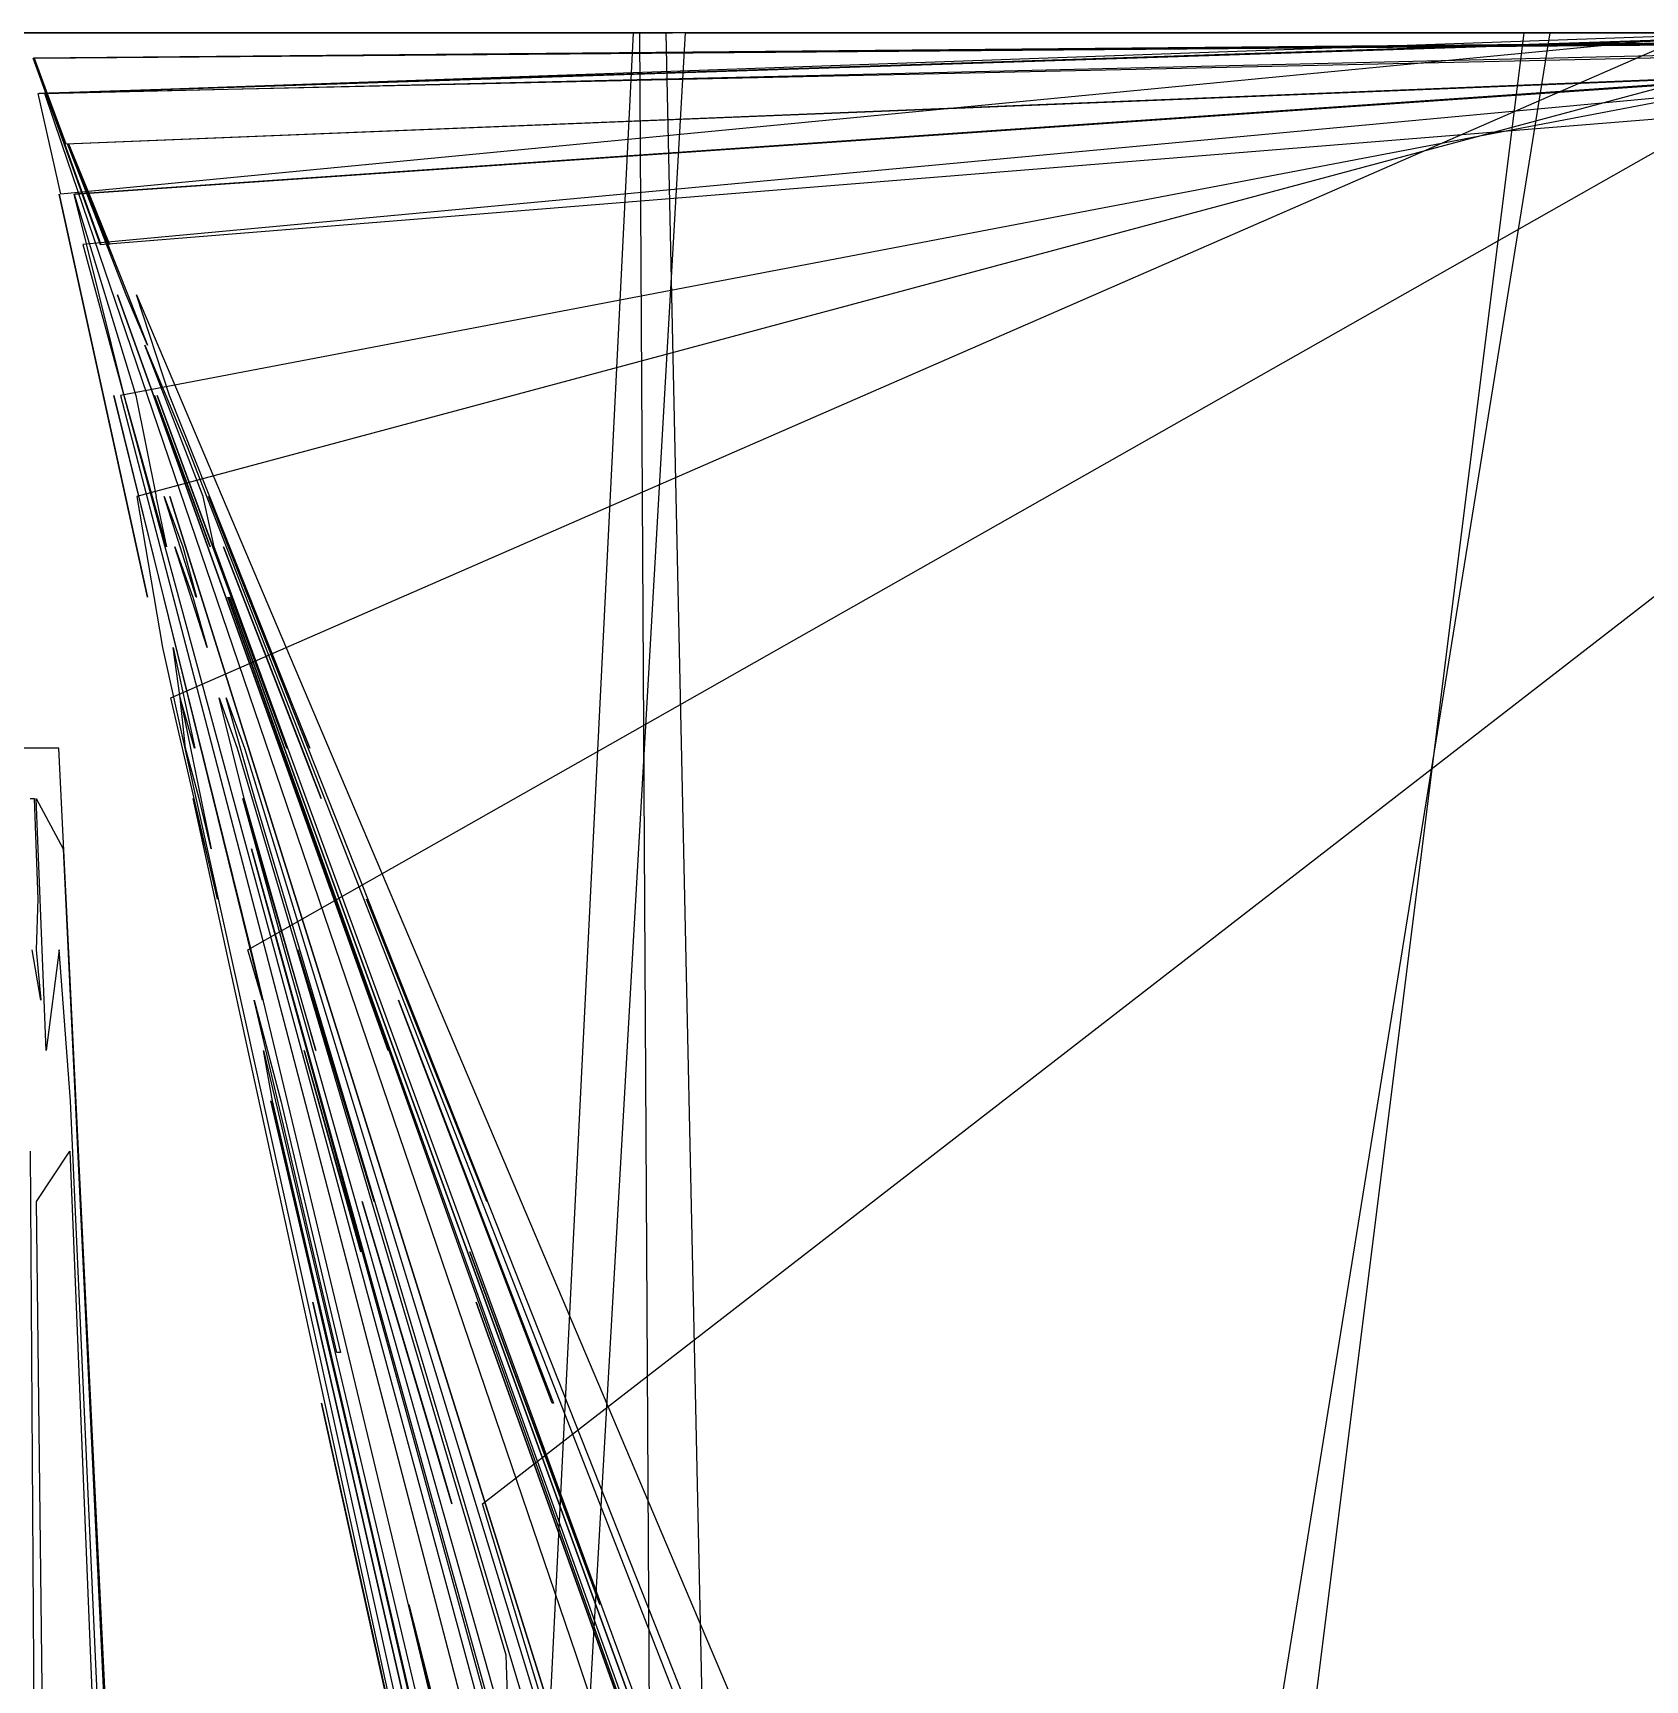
# Model space of a CAD drawing. Extents: x -7423 to 7380, y 2036 to 20000.
# Drawn here: x 6 to 1160, y 18821 to 20000 of the extents above; entities that cross this region are included whole.
import ezdxf

# ---------------------------------------------------------------- set-up
doc = ezdxf.new("R2010")
doc.units = 0

msp = doc.modelspace()

# ---------------------------------------------------------------- linework, layer by layer
for p, q in [((-342.1875, 20000, 1794.6429), (435.9375, 20000, 1785.7143)), ((150, 20000, 2767.8571), (-131.25, 20000, 2794.6429)), ((14.0625, 20000, 2901.7857), (-112.5, 20000, 2883.9286)), ((-89.0625, 20000, 2625), (28.125, 20000, 2616.0714)), ((393.75, 20000, 1848.2143), (-79.6875, 20000, 1848.2143)), ((18.75, 20000, 2455.3571), (-75, 20000, 2455.3571)), ((-75, 20000, 2455.3571), (23.4375, 20000, 2455.3571)), ((32.8125, 20000, 2375), (-70.3125, 20000, 2366.0714)), ((440.625, 20000, 1937.5), (-65.625, 20000, 1928.5714)), ((56.25, 20000, 2258.9286), (-60.9375, 20000, 2312.5)), ((-60.9375, 20000, 2312.5), (18.75, 20000, 2303.5714)), ((-60.9375, 20000, 2767.8571), (42.1875, 20000, 2750)), ((23.4375, 20000, 2455.3571), (-56.25, 20000, 2437.5)), ((-56.25, 20000, 2830.3571), (79.6875, 20000, 2830.3571)), ((225, 20000, 1821.4286), (-37.5, 20000, 1821.4286)), ((-37.5, 20000, 1821.4286), (220.3125, 20000, 1830.3571)), ((42.1875, 20000, 2705.3571), (-37.5, 20000, 2705.3571)), ((79.6875, 20000, 2830.3571), (-23.4375, 20000, 2857.1429)), ((-23.4375, 20000, 2857.1429), (173.4375, 20000, 2866.0714)), ((14.0625, 20000, 2678.5714), (-18.75, 20000, 2678.5714)), ((-14.0625, 20000, 2044.6429), (37.5, 20000, 2044.6429)), ((-14.0625, 20000, 2669.6429), (14.0625, 20000, 2678.5714)), ((-9.375, 20000, 2508.9286), (9.375, 20000, 2508.9286)), ((-4.6875, 20000, 1892.8571), (131.25, 20000, 1883.9286)), ((9.375, 20000, 2508.9286), (-4.6875, 20000, 2508.9286)), ((-4.6875, 20000, 2553.5714), (42.1875, 20000, 2571.4286)), ((65.625, 20000, 2125), (0, 20000, 2116.0714)), ((0, 20000, 2116.0714), (51.5625, 20000, 2125)), ((28.125, 20000, 2205.3571), (0, 20000, 2205.3571)), ((0, 20000, 2205.3571), (23.4375, 20000, 2214.2857)), ((0, 20000, 2437.5), (32.8125, 20000, 2383.9286)), ((42.1875, 20000, 2589.2857), (0, 20000, 2562.5)), ((9.375, 20000, 2642.8571), (4.6875, 20000, 2616.0714)), ((4.6875, 20000, 2705.3571), (9.375, 20000, 2696.4286)), ((2006.25, 20000, 1633.9286), (6.7188, 19982)), ((2109.375, 20000, 1642.8571), (7.0312, 19982)), ((2184.375, 20000, 1607.1429), (7.1406, 19982)), ((7.1406, 19982), (2132.8125, 20000, 1616.0714)), ((7.3281, 19982), (2226.5625, 20000, 1607.1429)), ((2226.5625, 20000, 1607.1429), (7.4375, 19982)), ((42.1875, 20000, 2544.6429), (9.375, 20000, 2544.6429)), ((9.375, 20000, 2544.6429), (42.1875, 20000, 2517.8571)), ((51.5625, 20000, 2616.0714), (9.375, 20000, 2633.9286)), ((9.375, 20000, 2633.9286), (37.5, 20000, 2642.8571)), ((37.5, 20000, 2642.8571), (9.375, 20000, 2642.8571)), ((9.375, 20000, 2696.4286), (42.1875, 20000, 2705.3571)), ((10.0285, 19956.7308), (1237.5, 20000, 1642.8571)), ((1331.25, 20000, 1910.7143), (10.7046, 19956.7308)), ((10.7046, 19956.7308), (1345.3125, 20000, 2017.8571)), ((51.5625, 20000, 2125), (14.0625, 20000, 2160.7143)), ((14.0625, 20000, 2160.7143), (37.5, 20000, 2196.4286)), ((173.4375, 20000, 2866.0714), (14.0625, 20000, 2901.7857)), ((14.7987, 19956.7308), (1846.875, 20000, 2142.8571)), ((1978.125, 20000, 1633.9286), (16.0382, 19956.7308)), ((18.75, 20000, 2008.9286), (89.0625, 20000, 2026.7857)), ((89.0625, 20000, 2026.7857), (18.75, 20000, 2017.8571)), ((18.75, 20000, 2017.8571), (18.75, 20000, 2008.9286)), ((18.75, 20000, 2303.5714), (18.75, 20000, 2330.3571)), ((18.75, 20000, 2330.3571), (75, 20000, 2294.6429)), ((42.1875, 20000, 2517.8571), (18.75, 20000, 2500)), ((18.75, 20000, 2500), (32.8125, 20000, 2491.0714)), ((32.8125, 20000, 2491.0714), (18.75, 20000, 2455.3571)), ((23.4375, 20000, 2214.2857), (28.125, 20000, 2205.3571)), ((1223.4375, 20000, 1633.9286), (26.3421, 19884.6154)), ((28.125, 20000, 2616.0714), (42.1875, 20000, 2589.2857)), ((29.4722, 19920.6731), (1992.1875, 20000, 1616.0714)), ((29.7476, 19920.6731), (2015.625, 20000, 1607.1429)), ((32.8125, 20000, 2383.9286), (32.8125, 20000, 2375)), ((56.25, 20000, 2375), (32.8125, 20000, 2375)), ((32.8125, 20000, 2375), (51.5625, 20000, 2383.9286)), ((42.1875, 20000, 2571.4286), (32.8125, 20000, 2616.0714)), ((32.8125, 20000, 2616.0714), (51.5625, 20000, 2616.0714)), ((1706.25, 20000, 2205.3571), (36.3582, 19884.6154)), ((36.3582, 19884.6154), (1715.625, 20000, 2250)), ((60.9375, 20000, 1892.8571), (37.5, 20000, 1892.8571)), ((37.5, 20000, 1892.8571), (121.875, 20000, 1901.7857)), ((37.5, 20000, 2044.6429), (42.1875, 20000, 2089.2857)), ((65.625, 20000, 2098.2143), (37.5, 20000, 2098.2143)), ((37.5, 20000, 2098.2143), (60.9375, 20000, 2107.1429)), ((37.5, 20000, 2196.4286), (75, 20000, 2169.6429)), ((60.9375, 20000, 2473.2143), (37.5, 20000, 2491.0714)), ((37.5, 20000, 2491.0714), (42.1875, 20000, 2544.6429)), ((70.3125, 20000, 2392.8571), (37.5, 20000, 2392.8571)), ((37.5, 20000, 2392.8571), (65.625, 20000, 2401.7857)), ((1668.75, 20000, 1607.1429), (42.0673, 19848.5577)), ((42.1875, 20000, 2089.2857), (84.375, 20000, 2071.4286)), ((42.1875, 20000, 2750), (60.9375, 20000, 2776.7857)), ((56.25, 20000, 2446.4286), (42.1875, 20000, 2464.2857)), ((42.1875, 20000, 2464.2857), (56.25, 20000, 2455.3571)), ((51.5625, 20000, 2383.9286), (56.25, 20000, 2375)), ((54.2931, 19848.5577), (1931.25, 20000, 1616.0714)), ((75, 20000, 2169.6429), (56.25, 20000, 2160.7143)), ((56.25, 20000, 2160.7143), (65.625, 20000, 2133.9286)), ((75, 20000, 2294.6429), (56.25, 20000, 2267.8571)), ((56.25, 20000, 2267.8571), (56.25, 20000, 2258.9286)), ((60.9375, 20000, 2776.7857), (56.25, 20000, 2705.3571)), ((56.25, 20000, 2705.3571), (65.625, 20000, 2750)), ((79.6875, 20000, 2607.1429), (56.25, 20000, 2553.5714)), ((56.25, 20000, 2553.5714), (75, 20000, 2526.7857)), ((56.25, 20000, 2455.3571), (56.25, 20000, 2446.4286)), ((65.625, 20000, 1892.8571), (60.9375, 20000, 1892.8571)), ((60.9375, 20000, 2107.1429), (65.625, 20000, 2098.2143)), ((75, 20000, 2526.7857), (60.9375, 20000, 2473.2143)), ((121.875, 20000, 1901.7857), (65.625, 20000, 1892.8571)), ((65.625, 20000, 2133.9286), (65.625, 20000, 2125)), ((65.625, 20000, 2750), (168.75, 20000, 2776.7857)), ((93.75, 20000, 2544.6429), (65.625, 20000, 2580.3571)), ((65.625, 20000, 2580.3571), (112.5, 20000, 2598.2143)), ((65.625, 20000, 2401.7857), (70.3125, 20000, 2392.8571)), ((93.75, 20000, 2678.5714), (65.625, 20000, 2678.5714)), ((65.625, 20000, 2678.5714), (70.3125, 20000, 2669.6429)), ((1429.6875, 20000, 1991.0714), (68.9603, 19740.3846)), ((75, 20000, 2428.5714), (70.3125, 20000, 2491.0714)), ((70.3125, 20000, 2491.0714), (84.375, 20000, 2526.7857)), ((84.375, 20000, 2526.7857), (70.3125, 20000, 2535.7143)), ((70.3125, 20000, 2535.7143), (93.75, 20000, 2544.6429)), ((70.3125, 20000, 2669.6429), (93.75, 20000, 2678.5714)), ((178.125, 20000, 2839.2857), (75, 20000, 2812.5)), ((75, 20000, 2812.5), (178.125, 20000, 2785.7143)), ((126.5625, 20000, 2169.6429), (75, 20000, 2178.5714)), ((75, 20000, 2178.5714), (107.8125, 20000, 2223.2143)), ((93.75, 20000, 2267.8571), (75, 20000, 2276.7857)), ((75, 20000, 2276.7857), (126.5625, 20000, 2276.7857)), ((131.25, 20000, 2410.7143), (75, 20000, 2428.5714)), ((112.5, 20000, 2598.2143), (79.6875, 20000, 2607.1429)), ((1317.1875, 20000, 1875), (80.629, 19668.2692)), ((84.375, 20000, 2071.4286), (93.75, 20000, 2098.2143)), ((84.375, 20000, 2625), (107.8125, 20000, 2625)), ((107.8125, 20000, 2625), (84.375, 20000, 2633.9286)), ((84.375, 20000, 2633.9286), (84.375, 20000, 2625)), ((112.5, 20000, 2107.1429), (89.0625, 20000, 2107.1429)), ((89.0625, 20000, 2107.1429), (107.8125, 20000, 2116.0714)), ((103.125, 20000, 2142.8571), (89.0625, 20000, 2142.8571)), ((89.0625, 20000, 2142.8571), (107.8125, 20000, 2142.8571)), ((93.75, 20000, 2098.2143), (112.5, 20000, 2089.2857)), ((98.4375, 20000, 2267.8571), (93.75, 20000, 2267.8571)), ((107.8125, 20000, 2241.0714), (98.4375, 20000, 2250)), ((98.4375, 20000, 2250), (131.25, 20000, 2250)), ((126.5625, 20000, 2276.7857), (98.4375, 20000, 2267.8571)), ((140.625, 20000, 2500), (98.4375, 20000, 2508.9286)), ((98.4375, 20000, 2508.9286), (107.8125, 20000, 2500)), ((107.8125, 20000, 2142.8571), (103.125, 20000, 2142.8571)), ((121.875, 20000, 2196.4286), (103.125, 20000, 2187.5)), ((103.125, 20000, 2187.5), (131.25, 20000, 2178.5714)), ((201.5625, 20000, 2294.6429), (103.125, 20000, 2321.4286)), ((103.125, 20000, 2321.4286), (229.6875, 20000, 2330.3571)), ((104.9429, 19524.0385), (1195.3125, 20000, 1803.5714)), ((112.5, 20000, 2089.2857), (107.8125, 20000, 2053.5714)), ((107.8125, 20000, 2053.5714), (121.875, 20000, 2107.1429)), ((107.8125, 20000, 2116.0714), (112.5, 20000, 2107.1429)), ((107.8125, 20000, 2223.2143), (121.875, 20000, 2196.4286)), ((112.5, 20000, 2241.0714), (107.8125, 20000, 2241.0714)), ((126.5625, 20000, 2383.9286), (107.8125, 20000, 2392.8571)), ((107.8125, 20000, 2392.8571), (131.25, 20000, 2410.7143)), ((107.8125, 20000, 2500), (112.5, 20000, 2491.0714)), ((131.25, 20000, 2250), (112.5, 20000, 2241.0714)), ((112.5, 20000, 2491.0714), (140.625, 20000, 2500)), ((187.5, 20000, 2535.7143), (117.1875, 20000, 2535.7143)), ((117.1875, 20000, 2535.7143), (210.9375, 20000, 2535.7143)), ((229.6875, 20000, 2375), (117.1875, 20000, 2366.0714)), ((117.1875, 20000, 2366.0714), (126.5625, 20000, 2383.9286)), ((117.1875, 20000, 2464.2857), (159.375, 20000, 2455.3571)), ((121.875, 20000, 2464.2857), (117.1875, 20000, 2464.2857)), ((121.875, 20000, 2107.1429), (187.5, 20000, 2080.3571)), ((145.3125, 20000, 2151.7857), (121.875, 20000, 2151.7857)), ((121.875, 20000, 2151.7857), (140.625, 20000, 2160.7143)), ((159.375, 20000, 2455.3571), (121.875, 20000, 2464.2857)), ((187.5, 20000, 2080.3571), (126.5625, 20000, 2017.8571)), ((126.5625, 20000, 2017.8571), (131.25, 20000, 2008.9286)), ((131.25, 20000, 2178.5714), (126.5625, 20000, 2169.6429)), ((145.3125, 20000, 2232.1429), (126.5625, 20000, 2232.1429)), ((126.5625, 20000, 2232.1429), (164.0625, 20000, 2241.0714)), ((126.5625, 20000, 2696.4286), (154.6875, 20000, 2696.4286)), ((131.25, 20000, 2696.4286), (126.5625, 20000, 2696.4286)), ((131.25, 20000, 1883.9286), (168.75, 20000, 1910.7143)), ((131.25, 20000, 2008.9286), (253.125, 20000, 2035.7143)), ((159.375, 20000, 2151.7857), (131.25, 20000, 2169.6429)), ((131.25, 20000, 2169.6429), (192.1875, 20000, 2196.4286)), ((206.25, 20000, 2267.8571), (131.25, 20000, 2267.8571)), ((131.25, 20000, 2267.8571), (168.75, 20000, 2276.7857)), ((154.6875, 20000, 2696.4286), (131.25, 20000, 2696.4286)), ((248.4375, 20000, 2741.0714), (135.9375, 20000, 2732.1429)), ((135.9375, 20000, 2732.1429), (229.6875, 20000, 2714.2857)), ((140.625, 20000, 2160.7143), (145.3125, 20000, 2151.7857)), ((154.6875, 20000, 2098.2143), (145.3125, 20000, 2142.8571)), ((145.3125, 20000, 2142.8571), (159.375, 20000, 2151.7857)), ((150, 20000, 2232.1429), (145.3125, 20000, 2232.1429)), ((178.125, 20000, 2785.7143), (150, 20000, 2767.8571)), ((164.0625, 20000, 2241.0714), (150, 20000, 2232.1429)), ((168.75, 20000, 2276.7857), (150, 20000, 2294.6429)), ((150, 20000, 2294.6429), (215.625, 20000, 2285.7143)), ((192.1875, 20000, 2357.1429), (150, 20000, 2357.1429)), ((150, 20000, 2357.1429), (187.5, 20000, 2366.0714)), ((178.125, 20000, 2125), (154.6875, 20000, 2098.2143)), ((178.125, 20000, 2017.8571), (154.6875, 20000, 2026.7857)), ((154.6875, 20000, 2026.7857), (173.4375, 20000, 2062.5)), ((234.375, 20000, 2767.8571), (159.375, 20000, 2750)), ((159.375, 20000, 2750), (248.4375, 20000, 2741.0714)), ((210.9375, 20000, 2535.7143), (159.375, 20000, 2508.9286)), ((159.375, 20000, 2508.9286), (210.9375, 20000, 2508.9286)), ((160.0749, 19343.75), (1317.1875, 20000, 1875)), ((206.25, 20000, 2232.1429), (164.0625, 20000, 2232.1429)), ((164.0625, 20000, 2232.1429), (201.5625, 20000, 2241.0714)), ((168.75, 20000, 1910.7143), (445.3125, 20000, 1928.5714)), ((168.75, 20000, 2776.7857), (234.375, 20000, 2767.8571)), ((196.875, 20000, 2169.6429), (173.4375, 20000, 2151.7857)), ((173.4375, 20000, 2151.7857), (215.625, 20000, 2116.0714)), ((173.4375, 20000, 2062.5), (192.1875, 20000, 2044.6429)), ((173.4375, 20000, 2687.5), (201.5625, 20000, 2687.5)), ((178.125, 20000, 2696.4286), (173.4375, 20000, 2687.5)), ((229.6875, 20000, 2098.2143), (178.125, 20000, 2125)), ((239.0625, 20000, 2830.3571), (178.125, 20000, 2839.2857)), ((187.5, 20000, 2044.6429), (178.125, 20000, 2017.8571)), ((201.5625, 20000, 2687.5), (178.125, 20000, 2696.4286)), ((220.3125, 20000, 2794.6429), (178.125, 20000, 2803.5714)), ((178.125, 20000, 2803.5714), (239.0625, 20000, 2794.6429)), ((201.5625, 20000, 2053.5714), (182.8125, 20000, 2071.4286)), ((182.8125, 20000, 2071.4286), (220.3125, 20000, 2071.4286)), ((215.625, 20000, 2089.2857), (182.8125, 20000, 2098.2143)), ((182.8125, 20000, 2098.2143), (210.9375, 20000, 2098.2143)), ((215.625, 20000, 2473.2143), (182.8125, 20000, 2464.2857)), ((182.8125, 20000, 2464.2857), (225, 20000, 2464.2857)), ((464.0625, 20000, 1901.7857), (187.5, 20000, 1892.8571)), ((187.5, 20000, 1892.8571), (257.8125, 20000, 1866.0714)), ((253.125, 20000, 2035.7143), (187.5, 20000, 2017.8571)), ((187.5, 20000, 2017.8571), (201.5625, 20000, 2053.5714)), ((192.1875, 20000, 2044.6429), (187.5, 20000, 2044.6429)), ((187.5, 20000, 2366.0714), (192.1875, 20000, 2357.1429)), ((215.625, 20000, 2562.5), (187.5, 20000, 2535.7143)), ((192.1875, 20000, 2196.4286), (196.875, 20000, 2169.6429)), ((192.1875, 20000, 2875), (220.3125, 20000, 2875)), ((196.875, 20000, 2875), (192.1875, 20000, 2875)), ((220.3125, 20000, 2133.9286), (196.875, 20000, 2142.8571)), ((196.875, 20000, 2142.8571), (253.125, 20000, 2160.7143)), ((229.6875, 20000, 2357.1429), (196.875, 20000, 2357.1429)), ((196.875, 20000, 2357.1429), (225, 20000, 2366.0714)), ((220.3125, 20000, 2437.5), (196.875, 20000, 2437.5)), ((196.875, 20000, 2437.5), (220.3125, 20000, 2437.5)), ((220.3125, 20000, 2875), (196.875, 20000, 2875)), ((215.625, 20000, 2178.5714), (201.5625, 20000, 2214.2857)), ((201.5625, 20000, 2214.2857), (243.75, 20000, 2214.2857)), ((201.5625, 20000, 2241.0714), (206.25, 20000, 2232.1429)), ((215.625, 20000, 2241.0714), (201.5625, 20000, 2250)), ((201.5625, 20000, 2250), (225, 20000, 2258.9286)), ((229.6875, 20000, 2330.3571), (201.5625, 20000, 2303.5714)), ((201.5625, 20000, 2303.5714), (201.5625, 20000, 2294.6429)), ((210.9375, 20000, 2267.8571), (206.25, 20000, 2267.8571)), ((210.9375, 20000, 2098.2143), (215.625, 20000, 2089.2857)), ((215.625, 20000, 2285.7143), (210.9375, 20000, 2267.8571)), ((234.375, 20000, 2660.7143), (210.9375, 20000, 2642.8571)), ((210.9375, 20000, 2642.8571), (234.375, 20000, 2616.0714)), ((210.9375, 20000, 2508.9286), (215.625, 20000, 2473.2143)), ((215.625, 20000, 2116.0714), (220.3125, 20000, 2133.9286)), ((229.6875, 20000, 2187.5), (215.625, 20000, 2178.5714)), ((220.3125, 20000, 2241.0714), (215.625, 20000, 2241.0714)), ((225, 20000, 2535.7143), (215.625, 20000, 2562.5)), ((220.3125, 20000, 1830.3571), (225, 20000, 1821.4286)), ((220.3125, 20000, 2071.4286), (229.6875, 20000, 2098.2143)), ((253.125, 20000, 2160.7143), (220.3125, 20000, 2160.7143)), ((220.3125, 20000, 2160.7143), (229.6875, 20000, 2187.5)), ((220.3125, 20000, 2008.9286), (253.125, 20000, 2017.8571)), ((225, 20000, 2008.9286), (220.3125, 20000, 2008.9286)), ((225, 20000, 2258.9286), (220.3125, 20000, 2241.0714)), ((229.6875, 20000, 2714.2857), (220.3125, 20000, 2687.5)), ((220.3125, 20000, 2687.5), (234.375, 20000, 2660.7143)), ((225, 20000, 2464.2857), (220.3125, 20000, 2437.5)), ((220.3125, 20000, 2437.5), (229.6875, 20000, 2375)), ((225, 20000, 2794.6429), (220.3125, 20000, 2794.6429)), ((253.125, 20000, 2017.8571), (225, 20000, 2008.9286)), ((225, 20000, 2366.0714), (229.6875, 20000, 2357.1429)), ((234.375, 20000, 2616.0714), (225, 20000, 2535.7143)), ((239.0625, 20000, 2794.6429), (225, 20000, 2794.6429)), ((262.5, 20000, 2776.7857), (239.0625, 20000, 2830.3571)), ((300, 20000, 1821.4286), (243.75, 20000, 1821.4286)), ((243.75, 20000, 1821.4286), (295.3125, 20000, 1830.3571)), ((243.75, 20000, 2214.2857), (257.8125, 20000, 2250)), ((257.8125, 20000, 2250), (248.4375, 20000, 2276.7857)), ((248.4375, 20000, 2276.7857), (262.5, 20000, 2401.7857)), ((262.5, 20000, 2401.7857), (248.4375, 20000, 2428.5714)), ((248.4375, 20000, 2428.5714), (262.5, 20000, 2500)), ((257.8125, 20000, 1866.0714), (360.9375, 20000, 1883.9286)), ((262.5, 20000, 2500), (262.5, 20000, 2776.7857)), ((435.9375, 20000, 1785.7143), (265.1993, 16567.3077)), ((276.5625, 20000, 3723.2143), (300, 20000, 3732.1429)), ((281.25, 20000, 3732.1429), (276.5625, 20000, 3723.2143)), ((300, 20000, 3732.1429), (281.25, 20000, 3732.1429)), ((282.815, 16675.4808), (473.4375, 20000, 1785.7143)), ((295.3125, 20000, 1830.3571), (300, 20000, 1821.4286)), ((328.1125, 18947.1154), (1687.5, 20000, 2205.3571)), ((360.9375, 20000, 1883.9286), (379.6875, 20000, 1857.1429)), ((379.6875, 20000, 1857.1429), (407.8125, 20000, 1883.9286)), ((440.625, 20000, 1821.4286), (393.75, 20000, 1848.2143)), ((407.8125, 20000, 1883.9286), (440.625, 20000, 1830.3571)), ((468.75, 20000, 1883.9286), (440.625, 20000, 1937.5)), ((475.0601, 14115.3846), (440.625, 20000, 1794.6429)), ((440.625, 20000, 1794.6429), (450, 20000, 1776.7857)), ((440.625, 20000, 1830.3571), (440.625, 20000, 1821.4286)), ((445.3125, 20000, 1928.5714), (464.0625, 20000, 1901.7857)), ((450, 20000, 1776.7857), (459.375, 20000, 1857.1429)), ((450, 20000, 1633.9286), (450, 20000, 1687.5)), ((450, 20000, 1687.5), (450, 20000, 1642.8571)), ((450, 20000, 1642.8571), (450, 20000, 1633.9286)), ((459.375, 20000, 1857.1429), (622.0578, 12456.7308)), ((487.5, 20000, 1892.8571), (468.75, 20000, 1883.9286)), ((473.4375, 20000, 1785.7143), (1064.0625, 20000, 1803.5714)), ((585.9375, 20000, 1964.2857), (473.4375, 20000, 1937.5)), ((473.4375, 20000, 1937.5), (717.1875, 20000, 1919.6429)), ((496.875, 20000, 1857.1429), (487.5, 20000, 1892.8571)), ((525, 20000, 1857.1429), (496.875, 20000, 1857.1429)), ((543.75, 20000, 1892.8571), (525, 20000, 1857.1429)), ((557.8125, 20000, 1830.3571), (534.375, 20000, 1848.2143)), ((534.375, 20000, 1848.2143), (543.75, 20000, 1892.8571)), ((1050, 20000, 1848.2143), (557.8125, 20000, 1830.3571)), ((675, 20000, 1964.2857), (585.9375, 20000, 1964.2857)), ((603.5219, 16963.9423), (1092.1875, 20000, 1785.7143)), ((628.125, 20000, 3946.4286), (656.25, 20000, 3946.4286)), ((632.8125, 20000, 3946.4286), (628.125, 20000, 3946.4286)), ((759.375, 20000, 1883.9286), (632.8125, 20000, 1883.9286)), ((632.8125, 20000, 1883.9286), (735.9375, 20000, 1866.0714)), ((656.25, 20000, 3946.4286), (632.8125, 20000, 3946.4286)), ((1073.4375, 20000, 1767.8571), (653.4455, 16639.4231)), ((745.3125, 20000, 1955.3571), (675, 20000, 1937.5)), ((675, 20000, 1937.5), (675, 20000, 1964.2857)), ((717.1875, 20000, 1919.6429), (721.875, 20000, 1910.7143)), ((721.875, 20000, 1910.7143), (1087.5, 20000, 1910.7143)), ((1110.9375, 20000, 1946.4286), (726.5625, 20000, 1964.2857)), ((726.5625, 20000, 1964.2857), (745.3125, 20000, 1955.3571)), ((735.9375, 20000, 1866.0714), (740.625, 20000, 1857.1429)), ((740.625, 20000, 1857.1429), (740.625, 20000, 1883.9286)), ((740.625, 20000, 1883.9286), (759.375, 20000, 1883.9286)), ((820.3125, 20000, 1883.9286), (843.75, 20000, 1883.9286)), ((825, 20000, 1883.9286), (820.3125, 20000, 1883.9286)), ((867.1875, 20000, 1946.4286), (820.3125, 20000, 1946.4286)), ((820.3125, 20000, 1946.4286), (862.5, 20000, 1955.3571)), ((843.75, 20000, 1883.9286), (825, 20000, 1883.9286)), ((1190.625, 20000, 1901.7857), (862.5, 20000, 1883.9286)), ((862.5, 20000, 1883.9286), (1078.125, 20000, 1883.9286)), ((862.5, 20000, 1955.3571), (867.1875, 20000, 1946.4286)), ((979.6875, 20000, 1982.1429), (1021.875, 20000, 1982.1429)), ((984.375, 20000, 1991.0714), (979.6875, 20000, 1982.1429)), ((1021.875, 20000, 1982.1429), (984.375, 20000, 1991.0714)), ((1087.5, 20000, 1821.4286), (1003.125, 20000, 1830.3571)), ((1003.125, 20000, 1830.3571), (1064.0625, 20000, 1839.2857)), ((1064.0625, 20000, 1839.2857), (1050, 20000, 1848.2143)), ((1054.6875, 20000, 1991.0714), (1092.1875, 20000, 2008.9286)), ((1059.375, 20000, 1991.0714), (1054.6875, 20000, 1991.0714)), ((1092.1875, 20000, 2008.9286), (1059.375, 20000, 1991.0714)), ((1064.0625, 20000, 1803.5714), (1073.4375, 20000, 1767.8571)), ((1167.1875, 20000, 2232.1429), (1064.0625, 20000, 2133.9286)), ((1064.0625, 20000, 2133.9286), (1073.4375, 20000, 2080.3571)), ((1073.4375, 20000, 2080.3571), (1082.8125, 20000, 2098.2143)), ((1078.125, 20000, 1883.9286), (1092.1875, 20000, 1857.1429)), ((1157.8125, 20000, 1866.0714), (1082.8125, 20000, 1875)), ((1082.8125, 20000, 1875), (1190.625, 20000, 1901.7857)), ((1082.8125, 20000, 2098.2143), (1096.875, 20000, 2080.3571)), ((1092.1875, 20000, 1857.1429), (1087.5, 20000, 1821.4286)), ((1087.5, 20000, 1910.7143), (1110.9375, 20000, 1946.4286)), ((1096.875, 20000, 2080.3571), (1087.5, 20000, 2071.4286)), ((1087.5, 20000, 2071.4286), (1157.8125, 20000, 2017.8571)), ((1153.125, 20000, 2044.6429), (1087.5, 20000, 2125)), ((1087.5, 20000, 2125), (1120.3125, 20000, 2160.7143)), ((1092.1875, 20000, 1785.7143), (1101.5625, 20000, 1705.3571)), ((1101.5625, 20000, 1705.3571), (1096.875, 20000, 1857.1429)), ((1096.875, 20000, 1857.1429), (1157.8125, 20000, 1866.0714)), ((1120.3125, 20000, 2160.7143), (1195.3125, 20000, 2071.4286)), ((1148.4375, 20000, 2000), (1167.1875, 20000, 2026.7857)), ((1157.8125, 20000, 2017.8571), (1148.4375, 20000, 2008.9286)), ((1148.4375, 20000, 2008.9286), (1148.4375, 20000, 2000)), ((1167.1875, 20000, 2053.5714), (1153.125, 20000, 2044.6429)), ((54.9504, 19848.5577), (6.5156, 19982)), ((6.5156, 19982), (54.4246, 19848.5577)), ((6.7188, 19982), (16.1884, 19956.7308)), ((7.0312, 19982), (16.4513, 19956.7308)), ((7.4375, 19982), (7.3281, 19982)), ((26.3421, 19884.6154), (10.0285, 19956.7308)), ((26.9243, 19920.6731), (14.7987, 19956.7308)), ((16.0382, 19956.7308), (54.9504, 19848.5577)), ((16.1884, 19956.7308), (29.4722, 19920.6731)), ((16.4138, 19956.7308), (29.7476, 19920.6731)), ((16.4513, 19956.7308), (16.4138, 19956.7308)), ((395.0821, 18838.9423), (26.9243, 19920.6731)), ((72.9167, 19812.5), (30.9871, 19920.6731)), ((30.9871, 19920.6731), (31.3314, 19920.6731)), ((31.3314, 19920.6731), (74.2188, 19812.5)), ((61.1291, 19848.5577), (31.8134, 19920.6731)), ((31.8134, 19920.6731), (46.5745, 19884.6154)), ((88.3413, 19596.1538), (25.1402, 19884.6154)), ((25.1402, 19884.6154), (80.4537, 19632.2115)), ((71.6647, 19740.3846), (35.6571, 19884.6154)), ((35.6571, 19884.6154), (80.003, 19740.3846)), ((46.5745, 19884.6154), (61.1291, 19848.5577)), ((42.0673, 19848.5577), (71.2139, 19740.3846)), ((54.4246, 19848.5577), (54.2931, 19848.5577)), ((260.4918, 19271.6346), (66.8945, 19812.5)), ((66.8945, 19812.5), (247.5962, 19307.6923)), ((88.2975, 19776.4423), (72.9167, 19812.5)), ((74.2188, 19812.5), (88.2975, 19776.4423)), ((103.8912, 19740.3846), (80.4036, 19812.5)), ((80.4036, 19812.5), (1120.3801, 17360.5769)), ((128.1425, 19668.2692), (86.3569, 19776.4423)), ((86.3569, 19776.4423), (116.5239, 19704.3269)), ((162.3535, 19343.75), (64.2278, 19740.3846)), ((64.2278, 19740.3846), (170.6731, 19307.6923)), ((68.9603, 19740.3846), (1038.2299, 16026.4423)), ((71.2139, 19740.3846), (599.5718, 17793.2692)), ((101.8442, 19632.2115), (71.6647, 19740.3846)), ((80.003, 19740.3846), (94.4511, 19668.2692)), ((133.1318, 19632.2115), (93.2993, 19740.3846)), ((93.2993, 19740.3846), (120.0796, 19668.2692)), ((188.0071, 19487.9808), (95.1022, 19740.3846)), ((95.1022, 19740.3846), (174.7671, 19524.0385)), ((204.4521, 19487.9808), (103.8912, 19740.3846)), ((116.5239, 19704.3269), (988.7695, 17468.75)), ((80.629, 19668.2692), (98.902, 19560.0962)), ((94.1632, 19668.2692), (101.8442, 19632.2115)), ((94.4511, 19668.2692), (94.1632, 19668.2692)), ((123.0469, 19596.1538), (100.2103, 19668.2692)), ((100.2103, 19668.2692), (113.6569, 19632.2115)), ((522.029, 18334.1346), (104.2418, 19668.2692)), ((104.2418, 19668.2692), (510.7297, 18370.1923)), ((120.0796, 19668.2692), (133.1318, 19632.2115)), ((136.0051, 19632.2115), (128.1425, 19668.2692)), ((303.2477, 19235.5769), (131.886, 19668.2692)), ((131.886, 19668.2692), (204.4521, 19487.9808)), ((80.4537, 19632.2115), (88.3413, 19596.1538)), ((130.9783, 19560.0962), (107.9102, 19632.2115)), ((107.9102, 19632.2115), (120.5929, 19596.1538)), ((113.6569, 19632.2115), (123.3974, 19596.1538)), ((914.0375, 17504.8077), (136.0051, 19632.2115)), ((212.6653, 19451.9231), (142.7096, 19632.2115)), ((142.7096, 19632.2115), (198.6741, 19487.9808)), ((120.5929, 19596.1538), (130.9783, 19560.0962)), ((123.3974, 19596.1538), (123.0469, 19596.1538)), ((748.7042, 17901.4423), (145.8333, 19596.1538)), ((145.8333, 19596.1538), (933.3246, 17396.6346)), ((487.8681, 18658.6538), (146.885, 19596.1538)), ((146.885, 19596.1538), (474.7534, 18694.7115)), ((98.902, 19560.0962), (466.3462, 17901.4423)), ((111.5535, 19524.0385), (106.5392, 19560.0962)), ((106.5392, 19560.0962), (122.2268, 19487.9808)), ((138.3589, 19379.8077), (104.9429, 19524.0385)), ((115.5599, 19487.9808), (111.5535, 19524.0385)), ((111.5535, 19524.0385), (133.8642, 19415.8654)), ((121.7824, 19487.9808), (111.5535, 19524.0385)), ((157.477, 19451.9231), (139.6484, 19524.0385)), ((139.6484, 19524.0385), (152.4502, 19487.9808)), ((165.0891, 19451.9231), (144.6064, 19524.0385)), ((144.6064, 19524.0385), (157.7837, 19487.9808)), ((174.7671, 19524.0385), (188.0071, 19487.9808)), ((24.8898, 19487.9808), (-16.4451, 19487.9808)), ((110.7772, 17721.1538), (24.8898, 19487.9808)), ((125.1252, 19451.9231), (115.5599, 19487.9808)), ((122.2268, 19487.9808), (121.7824, 19487.9808)), ((152.4502, 19487.9808), (344.689, 18838.9423)), ((157.7837, 19487.9808), (665.1455, 17829.3269)), ((198.6741, 19487.9808), (212.6653, 19451.9231)), ((4.2819, 19451.9231), (7.1364, 19451.9231)), ((7.1364, 19451.9231), (9.6905, 19379.8077)), ((15.8065, 19271.6346), (8.5637, 19451.9231)), ((8.5637, 19451.9231), (27.8884, 19415.8654)), ((411.7338, 18117.7885), (120.8433, 19451.9231)), ((120.8433, 19451.9231), (138.3589, 19379.8077)), ((133.8642, 19415.8654), (125.1252, 19451.9231)), ((186.2793, 19343.75), (156.5254, 19451.9231)), ((156.5254, 19451.9231), (208.6463, 19271.6346)), ((208.6463, 19271.6346), (157.477, 19451.9231)), ((347.7126, 18838.9423), (165.0891, 19451.9231)), ((27.8884, 19415.8654), (89.8625, 18117.7885)), ((509.6154, 18153.8462), (162.7667, 19415.8654)), ((162.7667, 19415.8654), (622.9968, 17757.2115)), ((9.6905, 19379.8077), (8.5449, 19343.75)), ((331.1298, 19163.4615), (244.9544, 19379.8077)), ((244.9544, 19379.8077), (316.857, 19199.5192)), ((12.0192, 19307.6923), (5.6966, 19343.75)), ((8.5449, 19343.75), (12.0192, 19307.6923)), ((25.0651, 19343.75), (15.8065, 19271.6346)), ((33.1781, 19235.5769), (25.0651, 19343.75)), ((170.6731, 19307.6923), (160.0749, 19343.75)), ((1367.8636, 14331.7308), (162.3535, 19343.75)), ((614.2703, 17829.3269), (186.2793, 19343.75)), ((250.5258, 19163.4615), (195.9635, 19343.75)), ((195.9635, 19343.75), (239.7273, 19199.5192)), ((223.877, 19055.2885), (164.6635, 19307.6923)), ((164.6635, 19307.6923), (183.8066, 19235.5769)), ((247.5962, 19307.6923), (260.4918, 19271.6346)), ((378.0048, 19019.2308), (268.0288, 19307.6923)), ((268.0288, 19307.6923), (378.8562, 19019.2308)), ((177.8345, 19235.5769), (171.3429, 19271.6346)), ((171.3429, 19271.6346), (401.8429, 18298.0769)), ((177.8345, 19235.5769), (171.3429, 19271.6346)), ((171.3429, 19271.6346), (401.8429, 18298.0769)), ((177.8345, 19235.5769), (171.3429, 19271.6346)), ((171.3429, 19271.6346), (401.8429, 18298.0769)), ((177.8345, 19235.5769), (171.3429, 19271.6346)), ((171.3429, 19271.6346), (401.8429, 18298.0769)), ((177.8345, 19235.5769), (171.3429, 19271.6346)), ((171.3429, 19271.6346), (401.8429, 18298.0769)), ((177.8345, 19235.5769), (171.3429, 19271.6346)), ((171.3429, 19271.6346), (401.8429, 18298.0769)), ((177.8345, 19235.5769), (171.3429, 19271.6346)), ((171.3429, 19271.6346), (401.8429, 18298.0769)), ((177.8345, 19235.5769), (171.3429, 19271.6346)), ((171.3429, 19271.6346), (401.8429, 18298.0769)), ((177.8345, 19235.5769), (171.3429, 19271.6346)), ((171.3429, 19271.6346), (401.8429, 18298.0769)), ((177.8345, 19235.5769), (171.3429, 19271.6346)), ((171.3429, 19271.6346), (401.8429, 18298.0769)), ((177.8345, 19235.5769), (171.3429, 19271.6346)), ((171.3429, 19271.6346), (401.8429, 18298.0769)), ((177.8345, 19235.5769), (171.3429, 19271.6346)), ((171.3429, 19271.6346), (401.8429, 18298.0769)), ((177.8345, 19235.5769), (171.3429, 19271.6346)), ((171.3429, 19271.6346), (401.8429, 18298.0769)), ((177.8345, 19235.5769), (171.3429, 19271.6346)), ((171.3429, 19271.6346), (401.8429, 18298.0769)), ((177.8345, 19235.5769), (171.3429, 19271.6346)), ((171.3429, 19271.6346), (401.8429, 18298.0769)), ((177.8345, 19235.5769), (171.3429, 19271.6346)), ((171.3429, 19271.6346), (401.8429, 18298.0769)), ((177.8345, 19235.5769), (171.3429, 19271.6346)), ((171.3429, 19271.6346), (401.8429, 18298.0769)), ((240.8729, 19127.4038), (200.4269, 19271.6346)), ((200.4269, 19271.6346), (230.9195, 19163.4615)), ((94.5012, 17865.3846), (33.1781, 19235.5769)), ((252.3851, 18911.0577), (176.5074, 19235.5769)), ((176.5074, 19235.5769), (244.0279, 18947.1154)), ((409.6304, 18225.9615), (177.8345, 19235.5769)), ((260.7422, 18875), (177.8345, 19235.5769)), ((478.0273, 17937.5), (177.8345, 19235.5769)), ((478.0273, 17937.5), (177.8345, 19235.5769)), ((478.0273, 17937.5), (177.8345, 19235.5769)), ((478.0273, 17937.5), (177.8345, 19235.5769)), ((478.0273, 17937.5), (177.8345, 19235.5769)), ((478.0273, 17937.5), (177.8345, 19235.5769)), ((478.0273, 17937.5), (177.8345, 19235.5769)), ((478.0273, 17937.5), (177.8345, 19235.5769)), ((478.0273, 17937.5), (177.8345, 19235.5769)), ((478.0273, 17937.5), (177.8345, 19235.5769)), ((478.0273, 17937.5), (177.8345, 19235.5769)), ((478.0273, 17937.5), (177.8345, 19235.5769)), ((478.0273, 17937.5), (177.8345, 19235.5769)), ((478.0273, 17937.5), (177.8345, 19235.5769)), ((478.0273, 17937.5), (177.8345, 19235.5769)), ((183.8066, 19235.5769), (217.6983, 19091.3462)), ((1030.4988, 17396.6346), (303.2477, 19235.5769)), ((4.1692, 19199.5192), (11.6561, 18081.7308)), ((8.7139, 19163.4615), (32.6585, 19199.5192)), ((32.6585, 19199.5192), (79.7338, 18045.6731)), ((239.7273, 19199.5192), (250.5258, 19163.4615)), ((316.857, 19199.5192), (331.1298, 19163.4615)), ((22.8678, 17973.5577), (8.7139, 19163.4615)), ((230.9195, 19163.4615), (240.8729, 19127.4038)), ((306.1774, 18947.1154), (241.8119, 19163.4615)), ((241.8119, 19163.4615), (295.6919, 18983.1731)), ((412.1094, 18875), (318.8915, 19127.4038)), ((318.8915, 19127.4038), (398.9007, 18911.0577)), ((372.0828, 18370.1923), (206.6556, 19091.3462)), ((206.6556, 19091.3462), (363.8509, 18406.25)), ((217.6983, 19091.3462), (226.3371, 19055.2885)), ((491.4175, 18622.5962), (323.3924, 19091.3462)), ((323.3924, 19091.3462), (478.5532, 18658.6538)), ((226.3371, 19055.2885), (223.877, 19055.2885)), ((276.5425, 18730.7692), (212.8405, 19019.2308)), ((212.8405, 19019.2308), (268.6861, 18766.8269)), ((378.8562, 19019.2308), (378.0048, 19019.2308)), ((295.6919, 18983.1731), (306.1774, 18947.1154)), ((244.0279, 18947.1154), (252.3851, 18911.0577)), ((1360.6145, 15521.6346), (328.1125, 18947.1154)), ((398.9007, 18911.0577), (412.1094, 18875)), ((467.9112, 17973.5577), (260.7422, 18875)), ((328.3504, 18658.6538), (275.3906, 18875)), ((275.3906, 18875), (302.941, 18766.8269)), ((344.689, 18838.9423), (346.0412, 18802.8846)), ((660.8699, 17793.2692), (347.7126, 18838.9423)), ((682.517, 17973.5577), (395.0821, 18838.9423))]:
    msp.add_line(p, q)

doc.saveas('drawing.dxf')
